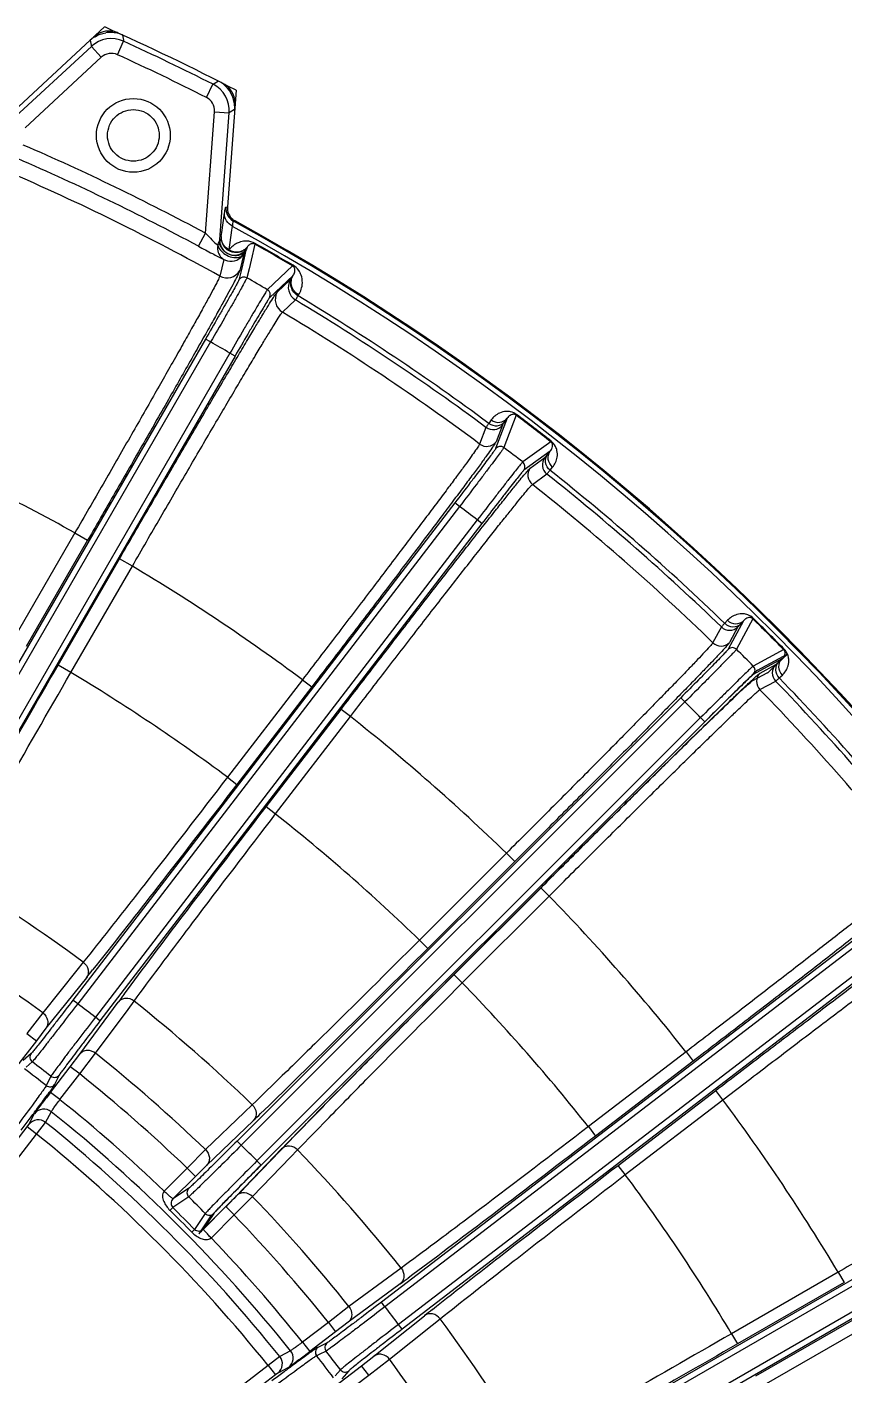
# Model space of a CAD drawing. Header units: millimetres. Extents: x -6 to 705, y -10 to 538.
# Drawn here: x 517.46 to 528.53, y 332.86 to 351.14 of the extents above; entities that cross this region are included whole.
import ezdxf

# ---------------------------------------------------------------- set-up
doc = ezdxf.new("R2010")
doc.units = ezdxf.units.MM
doc.linetypes.add('HIDDEN', pattern=[9.525, 6.35, -3.175])
doc.layers.add('02___PRT_ALL_AXES', color=7, linetype='Continuous')
doc.layers.add('DEFAULT_2', color=8, linetype='HIDDEN')

msp = doc.modelspace()

# ---------------------------------------------------------------- linework, layer by layer
at = {"color": 0, "linetype": 'Continuous', "lineweight": -3}
for p, q in [((517.351, 350.06), (518.515, 351.138)), ((518.321, 350.958), (518.332, 350.889)), ((518.689, 350.762), (518.772, 350.944)), ((518.758, 351.028), (518.77, 350.959)), ((518.77, 350.959), (518.772, 350.944)), ((518.335, 350.874), (517.25, 349.87)), ((518.332, 350.889), (518.335, 350.874)), ((518.47, 350.727), (518.335, 350.874)), ((518.47, 350.727), (517.437, 349.771)), ((520.058, 350.402), (519.997, 350.368)), ((519.893, 350.182), (519.983, 350.361)), ((519.997, 350.368), (519.983, 350.361)), ((520.295, 350.281), (520.178, 348.699)), ((519.881, 348.341), (520.002, 349.989)), ((520.002, 349.989), (520.201, 349.975)), ((520.075, 348.258), (520.201, 349.975)), ((520.215, 349.982), (520.201, 349.975)), ((520.276, 350.017), (520.215, 349.982)), ((520.101, 348.349), (520.14, 348.615)), ((520.157, 348.694), (520.178, 348.699)), ((520.201, 348.116), (520.24, 348.382)), ((520.24, 348.382), (520.248, 348.435)), ((520.26, 348.504), (520.282, 348.509)), ((519.786, 348.165), (519.881, 348.341)), ((520.075, 348.258), (520.065, 348.228)), ((520.093, 348.296), (520.101, 348.349)), ((520.55, 348.193), (520.498, 347.974)), ((520.555, 348.203), (520.55, 348.193)), ((520.043, 348.179), (520.048, 348.174)), ((520.053, 348.19), (520.048, 348.174)), ((520.4, 348.061), (520.373, 347.948)), ((520.429, 348.113), (520.399, 347.984)), ((520.409, 348.076), (520.4, 348.061)), ((520.435, 348.125), (520.429, 348.113)), ((520.13, 347.986), (520.076, 347.76)), ((520.367, 347.85), (520.334, 347.707)), ((520.373, 347.948), (520.347, 347.835)), ((520.399, 347.984), (520.367, 347.85)), ((520.471, 347.859), (520.442, 347.737)), ((520.498, 347.974), (520.471, 347.859)), ((521.062, 347.898), (520.721, 347.576)), ((521.068, 347.907), (521.062, 347.898)), ((521.067, 347.766), (520.75, 347.467)), ((520.853, 347.542), (521.029, 347.708)), ((521.059, 347.754), (521.067, 347.766)), ((521.135, 347.492), (521.143, 347.505)), ((520.924, 347.271), (521.1, 347.437)), ((519.882, 346.907), (515.632, 339.546)), ((519.951, 346.867), (515.702, 339.506)), ((519.951, 346.867), (519.882, 346.907)), ((520.213, 346.716), (515.963, 339.355)), ((520.282, 346.676), (516.032, 339.315)), ((520.282, 346.676), (520.212, 346.716)), ((523.969, 345.833), (523.812, 345.421)), ((524.09, 345.874), (523.924, 345.436)), ((523.969, 345.833), (523.936, 345.787)), ((524.096, 345.881), (524.09, 345.874)), ((523.681, 345.709), (523.595, 345.483)), ((523.752, 345.809), (523.719, 345.763)), ((523.904, 345.74), (523.818, 345.514)), ((524.56, 345.514), (524.179, 345.24)), ((524.565, 345.521), (524.56, 345.514)), ((524.551, 345.386), (524.193, 345.128)), ((524.282, 345.158), (524.478, 345.299)), ((524.516, 345.343), (524.551, 345.386)), ((524.549, 345.127), (524.584, 345.171)), ((524.31, 344.935), (524.506, 345.077)), ((523.26, 344.686), (518.086, 337.943)), ((523.324, 344.637), (518.15, 337.894)), ((523.324, 344.637), (523.26, 344.686)), ((523.563, 344.454), (518.389, 337.71)), ((523.626, 344.405), (518.452, 337.662)), ((523.626, 344.405), (523.563, 344.453)), ((518.112, 344.278), (517.279, 342.836)), ((518.285, 344.178), (517.452, 342.736)), ((518.112, 344.278), (518.285, 344.178)), ((517.885, 342.486), (518.718, 343.928)), ((518.058, 342.386), (518.891, 343.828)), ((518.891, 343.828), (518.718, 343.928)), ((526.954, 343.093), (526.915, 343.052)), ((527.172, 343.088), (526.963, 342.7)), ((527.298, 343.113), (527.076, 342.7)), ((527.172, 343.088), (527.133, 343.047)), ((527.304, 343.119), (527.298, 343.113)), ((526.871, 343.003), (526.756, 342.79)), ((527.095, 343.004), (526.981, 342.791)), ((527.716, 342.695), (527.303, 342.473)), ((527.691, 342.569), (527.303, 342.36)), ((527.359, 342.416), (527.772, 342.639)), ((527.772, 342.639), (527.545, 342.425)), ((527.65, 342.53), (527.691, 342.569)), ((527.722, 342.701), (527.716, 342.695)), ((518.058, 342.386), (517.885, 342.486)), ((527.496, 342.381), (527.282, 342.266)), ((527.394, 342.378), (527.607, 342.492)), ((527.654, 342.312), (527.696, 342.351)), ((521.194, 342.287), (520.18, 340.966)), ((521.32, 342.19), (520.306, 340.868)), ((521.194, 342.287), (521.32, 342.19)), ((527.393, 342.153), (527.606, 342.268)), ((526.319, 342.043), (520.31, 336.033)), ((526.376, 341.986), (520.366, 335.976)), ((526.376, 341.986), (526.319, 342.043)), ((520.704, 340.564), (521.718, 341.885)), ((521.845, 341.788), (521.718, 341.885)), ((526.589, 341.773), (520.579, 335.763)), ((520.635, 335.707), (526.645, 341.717)), ((526.646, 341.716), (520.636, 335.707)), ((520.831, 340.467), (521.844, 341.787)), ((526.646, 341.716), (526.589, 341.773)), ((520.179, 340.966), (520.306, 340.868)), ((520.831, 340.466), (520.704, 340.564)), ((523.957, 339.935), (522.78, 338.757)), ((524.071, 339.822), (522.893, 338.644)), ((523.957, 339.935), (524.071, 339.822)), ((523.247, 338.29), (524.425, 339.468)), ((523.249, 338.29), (524.427, 339.468)), ((524.538, 339.355), (524.425, 339.468)), ((523.36, 338.177), (524.538, 339.355)), ((529.008, 339.023), (522.265, 333.849)), ((529.056, 338.96), (522.313, 333.786)), ((529.24, 338.721), (522.497, 333.547)), ((522.78, 338.757), (522.893, 338.644)), ((529.289, 338.657), (522.546, 333.483)), ((518.139, 338.35), (517.677, 337.772)), ((518.225, 338.458), (518.139, 338.35)), ((518.399, 338.412), (518.352, 338.352)), ((518.268, 338.247), (517.72, 337.561)), ((523.36, 338.177), (523.247, 338.29)), ((518.778, 338.024), (518.823, 338.085)), ((518.15, 337.894), (518.086, 337.943)), ((518.178, 337.209), (518.699, 337.916)), ((518.393, 337.222), (518.832, 337.818)), ((518.832, 337.818), (518.914, 337.929)), ((517.677, 337.772), (517.463, 337.491)), ((518.452, 337.662), (518.389, 337.71)), ((517.463, 337.491), (517.59, 337.393)), ((517.72, 337.561), (517.59, 337.393)), ((517.59, 337.393), (517.322, 337.044)), ((526.391, 337.242), (525.069, 336.228)), ((526.391, 337.242), (526.488, 337.115)), ((517.519, 337.219), (517.412, 337.125)), ((517.535, 337.107), (517.454, 337.036)), ((518.05, 337.04), (518.178, 337.209)), ((518.177, 336.943), (518.393, 337.222)), ((526.488, 337.115), (525.167, 336.101)), ((517.788, 336.913), (517.74, 336.817)), ((517.782, 336.691), (518.05, 337.04)), ((517.9, 336.927), (517.837, 336.799)), ((517.909, 336.594), (518.177, 336.943)), ((518.177, 336.943), (518.05, 337.04)), ((517.74, 336.817), (517.724, 336.785)), ((517.909, 336.594), (517.782, 336.691)), ((525.471, 335.703), (526.793, 336.718)), ((526.89, 336.591), (526.793, 336.718)), ((517.673, 336.568), (517.652, 336.538)), ((520.515, 336.525), (520.409, 336.424)), ((525.569, 335.577), (526.89, 336.591)), ((517.488, 336.257), (517.566, 336.404)), ((517.716, 336.284), (517.793, 336.431)), ((520.409, 336.424), (519.881, 335.917)), ((520.53, 336.311), (519.897, 335.702)), ((520.681, 336.457), (520.626, 336.404)), ((515.535, 333.711), (517.464, 336.226)), ((515.657, 333.607), (517.591, 336.128)), ((517.464, 336.226), (517.488, 336.257)), ((517.591, 336.128), (517.464, 336.226)), ((517.591, 336.128), (517.716, 336.284)), ((525.069, 336.228), (525.167, 336.101)), ((520.366, 335.976), (520.31, 336.033)), ((520.407, 335.395), (521.016, 336.028)), ((521.007, 336.024), (521.059, 336.077)), ((519.881, 335.917), (519.633, 335.666)), ((520.305, 335.294), (520.913, 335.927)), ((520.52, 335.279), (521.033, 335.812)), ((520.636, 335.707), (520.579, 335.763)), ((521.033, 335.812), (521.128, 335.912)), ((519.633, 335.666), (519.321, 335.355)), ((519.633, 335.666), (519.746, 335.553)), ((519.897, 335.702), (519.746, 335.553)), ((531.279, 335.679), (523.918, 331.429)), ((531.319, 335.61), (523.958, 331.36)), ((525.569, 335.577), (525.471, 335.703)), ((519.746, 335.553), (519.441, 335.248)), ((519.654, 335.276), (519.437, 335.132)), ((519.653, 335.39), (519.441, 335.248)), ((520.156, 335.143), (520.305, 335.294)), ((520.269, 335.03), (520.52, 335.279)), ((531.47, 335.348), (524.109, 331.099)), ((531.509, 335.279), (524.149, 331.029)), ((519.4, 335.093), (519.437, 335.132)), ((519.879, 335.051), (519.734, 334.834)), ((520.159, 335.144), (519.848, 334.832)), ((519.851, 334.838), (520.156, 335.143)), ((519.993, 335.05), (519.851, 334.838)), ((520.269, 335.03), (520.156, 335.143)), ((519.936, 334.993), (519.789, 334.773)), ((519.958, 334.718), (520.269, 335.03)), ((519.696, 334.797), (519.734, 334.834)), ((522.532, 334.311), (522.414, 334.224)), ((522.414, 334.224), (521.825, 333.79)), ((522.689, 334.221), (522.627, 334.175)), ((528.451, 334.254), (527.009, 333.421)), ((528.452, 334.254), (528.532, 334.115)), ((522.519, 334.096), (521.812, 333.575)), ((528.532, 334.115), (527.089, 333.283)), ((521.825, 333.79), (521.546, 333.574)), ((522.313, 333.786), (522.265, 333.849)), ((522.955, 333.749), (523.013, 333.796)), ((521.546, 333.574), (521.196, 333.306)), ((521.546, 333.574), (521.643, 333.447)), ((521.812, 333.575), (521.643, 333.447)), ((522.163, 333.117), (522.85, 333.665)), ((522.953, 333.536), (523.061, 333.622)), ((527.339, 332.849), (528.782, 333.682)), ((521.643, 333.447), (521.294, 333.179)), ((522.375, 333.074), (522.953, 333.536)), ((522.546, 333.483), (522.497, 333.547)), ((527.009, 333.421), (527.089, 333.283)), ((527.42, 332.711), (528.862, 333.543)), ((521.196, 333.306), (521.294, 333.179)), ((521.53, 333.297), (521.402, 333.234)), ((520.887, 333.113), (520.731, 332.989)), ((521.034, 333.19), (520.887, 333.113)), ((521.171, 333.07), (521.141, 333.049)), ((521.42, 333.137), (521.388, 333.122)), ((521.516, 333.185), (521.42, 333.137)), ((521.996, 332.987), (522.163, 333.117)), ((522.093, 332.86), (522.375, 333.074)), ((520.731, 332.989), (518.229, 331.069)), ((520.828, 332.862), (518.307, 330.927)), ((520.731, 332.989), (520.828, 332.862)), ((520.86, 332.886), (520.828, 332.862)), ((521.007, 332.963), (520.86, 332.886)), ((521.71, 332.932), (521.639, 332.851)), ((521.647, 332.719), (521.996, 332.987)), ((521.822, 332.917), (521.728, 332.809)), ((521.744, 332.592), (522.093, 332.86)), ((522.093, 332.86), (521.996, 332.987))]:
    msp.add_line(p, q, dxfattribs=at)
for radius in [17.5, 16.986, 13.298]:
    msp.add_circle((504.629, 320.026), radius, dxfattribs=at)
for centre, radius, start, end in [((504.629, 320.026), 34.07, 62.6246, 65.9468), ((518.593, 350.664), 0.401, 121.2743, 132.7311), ((518.606, 350.58), 0.4, 65.4313, 132.7726), ((518.574, 350.782), 0.3, 121.3271, 132.7321), ((518.573, 350.784), 0.299, 76.8922, 121.4217), ((518.592, 350.665), 0.399, 87.8781, 99.089), ((518.592, 350.661), 0.403, 76.9127, 87.8153), ((518.574, 350.782), 0.3, 65.6639, 76.9858), ((518.593, 350.664), 0.401, 65.5523, 76.9508), ((504.629, 320.026), 33.999, 63.1532, 65.4182), ((518.606, 350.58), 0.2, 65.4216, 132.7822), ((504.629, 320.026), 33.799, 63.1532, 65.4182), ((519.877, 350.046), 0.4, 18.0752, 63.0748), ((519.803, 350.004), 0.4, 355.7988, 63.1402), ((519.981, 350.104), 0.3, 51.4634, 62.9059), ((519.982, 350.105), 0.3, 355.7637, 51.5352), ((519.803, 350.004), 0.2, 355.7892, 63.1498), ((519.874, 350.046), 0.403, 7.1202, 17.9848), ((519.876, 350.046), 0.401, 355.8383, 7.1574), ((504.629, 320.026), 32.161, 61.6913, 66.5779), ((504.629, 320.026), 31.961, 61.6913, 66.5775), ((504.629, 320.026), 31.745, 60.8831, 66.6876), ((520.356, 348.68), 0.2, 175.7858, 241.2213), ((520.378, 348.684), 0.2, 175.7688, 230.2125), ((504.629, 320.026), 32.419, 15.9446, 61.1982), ((520.378, 348.684), 0.2, 230.1447, 241.1606), ((504.629, 320.026), 32.486, 15.9044, 61.2384), ((504.629, 320.026), 32.5, 15.9339, 61.209), ((508.772, 351.741), 11.827, 342.5272, 342.7204), ((520.274, 348.244), 0.2, 175.9347, 234.9501), ((520.27, 348.285), 0.177, 176.3852, 186.3092), ((504.629, 320.026), 32.355, 59.4762, 60.5238), ((504.629, 320.026), 32.366, 59.4762, 60.5238), ((520.292, 348.279), 0.239, 227.9111, 234.2688), ((520.293, 348.282), 0.201, 218.8805, 233.1342), ((520.294, 348.282), 0.243, 234.2628, 240.276), ((520.275, 348.245), 0.201, 234.9484, 249.6234), ((520.293, 348.283), 0.201, 233.1978, 275.9775), ((520.295, 348.283), 0.244, 240.2717, 245.131), ((520.294, 348.28), 0.241, 245.1303, 249.7035), ((520.467, 347.908), 0.338, 139.2038, 141.9045), ((520.293, 348.282), 0.2, 276.0141, 290.3593), ((520.292, 348.283), 0.201, 290.505, 304.6466), ((520.306, 348.274), 0.185, 291.484, 307.1877), ((520.274, 348.244), 0.2, 308.6957, 323.4154), ((520.292, 348.284), 0.203, 304.6207, 308.6397), ((513.046, 352.233), 8.455, 330.5512, 330.8394), ((520.295, 348.28), 0.198, 308.6047, 318.9953), ((523.799, 346.994), 3.549, 160.9746, 161.4172), ((520.173, 347.935), 0.2, 240.8743, 329.9867), ((520.67, 349.133), 1.268, 244.2275, 244.7654), ((520.403, 347.667), 0.08, 60.2781, 149.9353), ((504.629, 320.026), 31.905, 59.7117, 60.2883), ((521.203, 347.608), 0.2, 150.0255, 239.0084), ((520.68, 347.507), 0.08, 330.0727, 59.7222), ((521.026, 347.442), 0.2, 150.0232, 239.126), ((504.629, 320.026), 32.044, 53.435, 58.9952), ((504.629, 320.026), 31.978, 53.431, 58.9989), ((504.629, 320.026), 31.745, 53.3124, 59.1169), ((504.629, 320.026), 30.906, 59.7204, 60.2796), ((504.629, 320.026), 32.355, 51.9761, 53.0239), ((504.629, 320.026), 32.364, 51.9761, 53.0239), ((523.777, 345.838), 0.16, 233.4219, 322.4768), ((504.629, 320.026), 27.748, 60.9291, 66.6527), ((523.691, 345.611), 0.16, 233.3037, 322.4889), ((523.876, 345.372), 0.08, 52.7781, 142.4353), ((504.629, 320.026), 31.905, 52.2117, 52.7883), ((524.605, 345.202), 0.16, 142.5261, 231.5784), ((524.13, 345.177), 0.08, 322.5727, 52.2222), ((524.409, 345.061), 0.16, 142.5232, 231.6966), ((504.629, 320.026), 32.044, 45.935, 51.565), ((504.629, 320.026), 31.745, 45.8124, 51.6876), ((504.629, 320.026), 31.978, 45.931, 51.569), ((504.629, 320.026), 30.906, 52.2204, 52.7796), ((504.629, 320.026), 27.748, 53.3473, 59.0709), ((504.629, 320.026), 32.355, 44.4761, 45.5239), ((504.629, 320.026), 32.364, 44.4761, 45.5239), ((526.982, 343.118), 0.16, 225.9219, 314.9768), ((526.867, 342.904), 0.16, 225.8037, 314.9889), ((527.019, 342.643), 0.08, 45.2781, 134.9353), ((504.629, 320.026), 31.905, 44.7117, 45.2883), ((504.629, 320.026), 26.082, 53.4014, 59.0116), ((527.246, 342.417), 0.08, 315.0727, 44.7222), ((527.507, 342.265), 0.16, 135.0232, 224.1966), ((527.72, 342.379), 0.16, 135.0261, 224.0784), ((504.629, 320.026), 31.978, 38.431, 44.069), ((504.629, 320.026), 32.044, 38.435, 44.065), ((504.629, 320.026), 30.906, 44.7204, 45.2796), ((504.629, 320.026), 31.745, 38.3124, 44.1876), ((504.629, 320.026), 27.748, 45.8473, 51.6527), ((504.629, 320.026), 26.082, 45.9014, 51.5986), ((504.629, 320.026), 22.904, 53.5856, 58.8124), ((504.629, 320.026), 27.748, 38.3473, 44.1527), ((504.629, 320.026), 22.026, 53.6743, 58.7194), ((481.661, 367.489), 46.853, 321.3821, 321.5461), ((504.629, 320.026), 26.082, 38.4014, 44.0986), ((554.141, 311.808), 44.02, 143.4485, 143.6232), ((504.629, 320.026), 22.407, 52.1143, 52.8857), ((504.629, 320.026), 22.904, 46.0856, 51.4144), ((517.583, 337.171), 0.08, 142.5583, 232.9431), ((504.629, 320.026), 21.408, 52.0735, 52.9265), ((504.629, 320.026), 22.026, 46.1743, 51.3257), ((504.629, 320.026), 21.268, 51.9956, 53.0044), ((517.837, 336.976), 0.08, 232.0569, 322.4417), ((504.629, 320.026), 21.673, 46.1893, 51.3107), ((540.751, 319.055), 28.959, 142.4828, 142.8481), ((517.774, 336.848), 0.08, 231.9793, 322.4791), ((510.47, 341.941), 8.986, 323.9988, 324.312), ((513.329, 339.89), 5.468, 324.2964, 324.6752), ((490.608, 356.51), 33.618, 323.3808, 323.5541), ((504.626, 346.185), 16.209, 323.6056, 324.0036), ((504.629, 320.026), 21.233, 46.214, 51.286), ((504.629, 320.026), 27.748, 30.8473, 36.6527), ((457.971, 380.845), 74.329, 323.06379, 323.20643), ((517.615, 336.16), 0.16, 51.1475, 142.4192), ((477.287, 366.405), 50.212, 323.1995, 323.385), ((517.692, 336.306), 0.16, 51.2338, 142.4208), ((504.629, 320.026), 21.033, 38.7446, 51.2554), ((488.052, 370.081), 46.853, 313.8821, 314.0461), ((504.629, 320.026), 20.671, 38.8346, 51.1654), ((504.629, 320.026), 20.871, 38.8309, 51.1691), ((504.629, 320.026), 22.407, 44.6143, 45.3857), ((552.645, 305.416), 44.02, 135.9485, 136.1232), ((504.629, 320.026), 22.904, 38.5856, 43.9144), ((504.629, 320.026), 26.082, 30.9014, 36.5986), ((519.71, 335.333), 0.08, 135.0583, 225.4431), ((504.629, 320.026), 21.408, 44.5735, 45.4265), ((504.629, 320.026), 22.026, 38.6743, 43.8257), ((504.629, 320.026), 21.1, 44.4308, 45.5692), ((504.629, 320.026), 21.153, 44.4308, 45.5692), ((519.936, 335.107), 0.08, 224.5569, 314.9417), ((504.629, 320.026), 21.673, 38.6893, 43.8107), ((532.467, 322.212), 17.847, 134.9969, 135.2655), ((504.629, 320.026), 21.233, 38.714, 43.786), ((494.727, 371.816), 46.853, 306.3821, 306.5461), ((504.629, 320.026), 22.407, 37.1143, 37.8857), ((550.327, 299.274), 44.02, 128.4485, 128.6232), ((504.629, 320.026), 22.904, 31.0856, 36.4144), ((521.451, 333.171), 0.08, 127.5301, 218.0208), ((521.579, 333.234), 0.08, 127.5583, 217.9431), ((520.763, 333.012), 0.16, 307.581, 38.8526), ((520.909, 333.09), 0.16, 307.5807, 38.7664), ((541.119, 305.997), 33.629, 126.4459, 126.6193), ((502.304, 357.923), 31.191, 307.1643, 307.504), ((530.784, 320.029), 16.202, 125.9962, 126.3945), ((526.538, 325.875), 8.977, 125.6878, 126.001), ((524.486, 328.734), 5.457, 125.3235, 125.7035), ((504.629, 320.026), 21.268, 36.9956, 38.0044), ((504.629, 320.026), 21.408, 37.0735, 37.9265), ((504.629, 320.026), 22.026, 31.1743, 36.3257), ((565.465, 273.345), 74.358, 126.79371, 126.93637), ((551.02, 292.668), 50.233, 126.6151, 126.8007), ((521.774, 332.98), 0.08, 217.0569, 307.4417)]:
    msp.add_arc(centre, radius, start, end, dxfattribs=at)
for points in [[(518.385, 351.006), (518.429, 351.033), (518.479, 351.051), (518.529, 351.059)], [(520.205, 348.056), (520.237, 348.045), (520.273, 348.041), (520.307, 348.047)], [(520.307, 348.047), (520.34, 348.052), (520.373, 348.067), (520.4, 348.088)], [(520.402, 348.08), (520.413, 348.09), (520.422, 348.101), (520.429, 348.113)], [(520.418, 348.126), (520.427, 348.133), (520.436, 348.142), (520.444, 348.151)], [(520.102, 348.007), (520.11, 347.999), (520.12, 347.992), (520.13, 347.986)], [(520.13, 347.986), (520.145, 347.977), (520.162, 347.971), (520.179, 347.967)]]:
    msp.add_open_spline(points, degree=3, dxfattribs=at)
for points, knots in [([(520.248, 348.435), (520.215, 348.452), (520.157, 348.503), (520.137, 348.579), (520.14, 348.615)], [0, 0, 0, 0, 0.50866, 1, 1, 1, 1]), ([(520.14, 348.615), (520.141, 348.627), (520.144, 348.646), (520.149, 348.671), (520.153, 348.685), (520.155, 348.694), (520.157, 348.694)], [0, 0, 0, 0, 0.421318, 0.729475, 0.921669, 1, 1, 1, 1]), ([(520.248, 348.435), (520.249, 348.445), (520.251, 348.462), (520.254, 348.484), (520.256, 348.496), (520.258, 348.504), (520.26, 348.504)], [0, 0, 0, 0, 0.422672, 0.731287, 0.92264, 1, 1, 1, 1]), ([(519.881, 348.341), (519.91, 348.311), (519.964, 348.256), (520.017, 348.202), (520.043, 348.179)], [0, 0, 0, 0, 0.552532, 1, 1, 1, 1]), ([(520.065, 348.228), (520.066, 348.216), (520.076, 348.169), (520.105, 348.126), (520.132, 348.102)], [0, 0, 0, 0, 0.238797, 1, 1, 1, 1]), ([(520.093, 348.296), (520.092, 348.271), (520.098, 348.221), (520.122, 348.176), (520.137, 348.156)], [0, 0, 0, 0, 0.499256, 1, 1, 1, 1]), ([(520.201, 348.116), (520.173, 348.131), (520.122, 348.173), (520.098, 348.235), (520.094, 348.266)], [0, 0, 0, 0, 0.508195, 1, 1, 1, 1]), ([(520.287, 348.193), (520.28, 348.189), (520.252, 348.17), (520.227, 348.147), (520.211, 348.129)], [0, 0, 0, 0, 0.260978, 1, 1, 1, 1]), ([(520.357, 348.224), (520.351, 348.222), (520.326, 348.214), (520.303, 348.203), (520.287, 348.193)], [0, 0, 0, 0, 0.266897, 1, 1, 1, 1]), ([(520.555, 348.203), (520.519, 348.223), (520.45, 348.242), (520.382, 348.232), (520.357, 348.224)], [0, 0, 0, 0, 0.610858, 1, 1, 1, 1]), ([(520.55, 348.193), (520.535, 348.202), (520.506, 348.202), (520.469, 348.182), (520.452, 348.164), (520.444, 348.151)], [0, 0, 0, 0, 0.407525, 0.624776, 1, 1, 1, 1]), ([(519.786, 348.165), (519.849, 348.131), (519.959, 348.072), (520.07, 348.015), (520.119, 347.991)], [0, 0, 0, 0, 0.569979, 1, 1, 1, 1]), ([(520.048, 348.174), (520.043, 348.143), (520.047, 348.081), (520.08, 348.026), (520.102, 348.007)], [0, 0, 0, 0, 0.514447, 1, 1, 1, 1]), ([(520.048, 348.174), (520.056, 348.146), (520.094, 348.094), (520.143, 348.057), (520.172, 348.042)], [0, 0, 0, 0, 0.469219, 1, 1, 1, 1]), ([(520.172, 348.042), (520.201, 348.027), (520.258, 348.008), (520.321, 348.01), (520.347, 348.019)], [0, 0, 0, 0, 0.537716, 1, 1, 1, 1]), ([(520.179, 347.967), (520.22, 347.957), (520.311, 347.963), (520.379, 348.025), (520.4, 348.061)], [0, 0, 0, 0, 0.501809, 1, 1, 1, 1]), ([(520.201, 348.116), (520.227, 348.101), (520.286, 348.083), (520.347, 348.091), (520.374, 348.101)], [0, 0, 0, 0, 0.505933, 1, 1, 1, 1]), ([(520.21, 348.054), (520.219, 348.051), (520.255, 348.04), (520.293, 348.038), (520.32, 348.043)], [0, 0, 0, 0, 0.258144, 1, 1, 1, 1]), ([(520.32, 348.043), (520.328, 348.044), (520.358, 348.051), (520.385, 348.065), (520.402, 348.08)], [0, 0, 0, 0, 0.260644, 1, 1, 1, 1]), ([(520.347, 348.019), (520.353, 348.022), (520.373, 348.031), (520.391, 348.047), (520.4, 348.061)], [0, 0, 0, 0, 0.274648, 1, 1, 1, 1]), ([(520.347, 347.835), (520.346, 347.831), (520.341, 347.82), (520.327, 347.788), (520.296, 347.728), (520.245, 347.632), (520.175, 347.504), (520.088, 347.345), (519.984, 347.158), (519.864, 346.943), (519.675, 346.608), (519.409, 346.138), (519.059, 345.526), (518.68, 344.864), (518.418, 344.41), (518.285, 344.178)], [0, 0, 0, 0, 0.00287, 0.008014, 0.025102, 0.051169, 0.085969, 0.129183, 0.180416, 0.239188, 0.304974, 0.45508, 0.62519, 0.80911, 1, 1, 1, 1]), ([(521.067, 347.766), (521.073, 347.774), (521.082, 347.79), (521.091, 347.818), (521.093, 347.845), (521.086, 347.874), (521.073, 347.891), (521.062, 347.898)], [0, 0, 0, 0, 0.190852, 0.386536, 0.602124, 0.73523, 1, 1, 1, 1]), ([(521.143, 347.505), (521.158, 347.528), (521.182, 347.582), (521.199, 347.674), (521.185, 347.764), (521.142, 347.848), (521.098, 347.889), (521.068, 347.907)], [0, 0, 0, 0, 0.185745, 0.382424, 0.613866, 0.767833, 1, 1, 1, 1]), ([(520.076, 347.76), (520.075, 347.756), (520.071, 347.746), (520.057, 347.716), (520.028, 347.659), (519.979, 347.567), (519.913, 347.445), (519.83, 347.294), (519.731, 347.116), (519.617, 346.911), (519.437, 346.592), (519.183, 346.145), (518.85, 345.561), (518.489, 344.931), (518.239, 344.499), (518.112, 344.278)], [0, 0, 0, 0, 0.002867, 0.008008, 0.025093, 0.051153, 0.085946, 0.129155, 0.180386, 0.239157, 0.304943, 0.455051, 0.625167, 0.809098, 1, 1, 1, 1]), ([(520.334, 347.707), (520.333, 347.705), (520.329, 347.698), (520.323, 347.684), (520.311, 347.663), (520.289, 347.621), (520.251, 347.553), (520.195, 347.455), (520.128, 347.336), (520.023, 347.151), (519.939, 347.006), (519.882, 346.907)], [0, 0, 0, 0, 0.008008, 0.025122, 0.051187, 0.086009, 0.180459, 0.305046, 0.455097, 0.625179, 1, 1, 1, 1]), ([(520.442, 347.737), (520.442, 347.734), (520.438, 347.727), (520.43, 347.712), (520.418, 347.689), (520.393, 347.643), (520.352, 347.569), (520.292, 347.462), (520.219, 347.333), (520.104, 347.132), (520.014, 346.975), (519.951, 346.867)], [0, 0, 0, 0, 0.008005, 0.025115, 0.051173, 0.085986, 0.180424, 0.30501, 0.455067, 0.625158, 1, 1, 1, 1]), ([(521.029, 347.708), (521.033, 347.712), (521.042, 347.728), (521.053, 347.743), (521.059, 347.754)], [0, 0, 0, 0, 0.299659, 1, 1, 1, 1]), ([(521.135, 347.492), (521.113, 347.505), (521.074, 347.54), (521.039, 347.609), (521.032, 347.685), (521.047, 347.733), (521.059, 347.754)], [0, 0, 0, 0, 0.256165, 0.509245, 0.7569, 1, 1, 1, 1]), ([(521.143, 347.505), (521.121, 347.518), (521.082, 347.552), (521.046, 347.621), (521.04, 347.697), (521.055, 347.745), (521.067, 347.766)], [0, 0, 0, 0, 0.256165, 0.509245, 0.7569, 1, 1, 1, 1]), ([(518.718, 343.928), (518.851, 344.16), (519.114, 344.614), (519.497, 345.273), (519.853, 345.882), (520.127, 346.348), (520.323, 346.678), (520.449, 346.89), (520.559, 347.074), (520.652, 347.228), (520.728, 347.353), (520.786, 347.445), (520.823, 347.502), (520.843, 347.53), (520.85, 347.539), (520.853, 347.542)], [0, 0, 0, 0, 0.190889, 0.374809, 0.544919, 0.695025, 0.760811, 0.819583, 0.870816, 0.91403, 0.94883, 0.974897, 0.991986, 0.99713, 1, 1, 1, 1]), ([(520.721, 347.576), (520.719, 347.574), (520.714, 347.567), (520.705, 347.553), (520.691, 347.531), (520.664, 347.487), (520.621, 347.414), (520.558, 347.309), (520.483, 347.181), (520.366, 346.981), (520.275, 346.824), (520.213, 346.716)], [0, 0, 0, 0, 0.00801, 0.025118, 0.051171, 0.08598, 0.180414, 0.304994, 0.455046, 0.625137, 1, 1, 1, 1]), ([(520.75, 347.467), (520.748, 347.466), (520.744, 347.459), (520.735, 347.446), (520.722, 347.426), (520.697, 347.385), (520.657, 347.318), (520.6, 347.221), (520.53, 347.104), (520.423, 346.92), (520.339, 346.775), (520.282, 346.676)], [0, 0, 0, 0, 0.008018, 0.025128, 0.051185, 0.086003, 0.180454, 0.305039, 0.455083, 0.625165, 1, 1, 1, 1]), ([(521.1, 347.437), (521.104, 347.441), (521.115, 347.461), (521.127, 347.479), (521.135, 347.492)], [0, 0, 0, 0, 0.299525, 1, 1, 1, 1]), ([(518.891, 343.828), (519.018, 344.049), (519.268, 344.481), (519.632, 345.109), (519.971, 345.69), (520.232, 346.133), (520.418, 346.448), (520.538, 346.65), (520.643, 346.825), (520.732, 346.972), (520.805, 347.09), (520.86, 347.178), (520.895, 347.232), (520.914, 347.259), (520.921, 347.268), (520.924, 347.271)], [0, 0, 0, 0, 0.190901, 0.374832, 0.544948, 0.695056, 0.760842, 0.819613, 0.870845, 0.914053, 0.948846, 0.974907, 0.991992, 0.997133, 1, 1, 1, 1]), ([(524.096, 345.881), (524.071, 345.9), (524.024, 345.921), (523.943, 345.928), (523.868, 345.909), (523.8, 345.866), (523.766, 345.829), (523.752, 345.809)], [0, 0, 0, 0, 0.232224, 0.386202, 0.617624, 0.814269, 1, 1, 1, 1]), ([(523.752, 345.809), (523.784, 345.786), (523.868, 345.76), (523.945, 345.803), (523.969, 345.833)], [0, 0, 0, 0, 0.50998, 1, 1, 1, 1]), ([(524.09, 345.874), (524.08, 345.882), (524.06, 345.888), (524.031, 345.884), (523.999, 345.87), (523.979, 345.848), (523.969, 345.833)], [0, 0, 0, 0, 0.267971, 0.403262, 0.619333, 1, 1, 1, 1]), ([(523.719, 345.763), (523.71, 345.751), (523.698, 345.733), (523.684, 345.715), (523.681, 345.709)], [0, 0, 0, 0, 0.700432, 1, 1, 1, 1]), ([(523.719, 345.763), (523.751, 345.74), (523.835, 345.714), (523.912, 345.757), (523.936, 345.787)], [0, 0, 0, 0, 0.50998, 1, 1, 1, 1]), ([(523.936, 345.787), (523.928, 345.777), (523.918, 345.761), (523.906, 345.746), (523.904, 345.74)], [0, 0, 0, 0, 0.700327, 1, 1, 1, 1]), ([(523.595, 345.483), (523.594, 345.479), (523.589, 345.47), (523.571, 345.442), (523.534, 345.389), (523.474, 345.304), (523.393, 345.192), (523.291, 345.053), (523.169, 344.889), (523.029, 344.701), (522.809, 344.409), (522.499, 343.998), (522.093, 343.463), (521.652, 342.886), (521.349, 342.489), (521.194, 342.287)], [0, 0, 0, 0, 0.002867, 0.008008, 0.025093, 0.051154, 0.085947, 0.129156, 0.180387, 0.239158, 0.304944, 0.455051, 0.625167, 0.809098, 1, 1, 1, 1]), ([(523.818, 345.514), (523.816, 345.51), (523.811, 345.5), (523.792, 345.471), (523.754, 345.416), (523.692, 345.328), (523.607, 345.211), (523.501, 345.067), (523.374, 344.896), (523.228, 344.701), (523, 344.397), (522.678, 343.97), (522.255, 343.413), (521.797, 342.812), (521.482, 342.4), (521.32, 342.19)], [0, 0, 0, 0, 0.002871, 0.008015, 0.025104, 0.051171, 0.085971, 0.129185, 0.180418, 0.239189, 0.304975, 0.455081, 0.625191, 0.809111, 1, 1, 1, 1]), ([(524.551, 345.386), (524.563, 345.4), (524.579, 345.425), (524.585, 345.46), (524.581, 345.489), (524.57, 345.506), (524.56, 345.514)], [0, 0, 0, 0, 0.380533, 0.596495, 0.731658, 1, 1, 1, 1]), ([(524.584, 345.171), (524.6, 345.189), (524.626, 345.232), (524.651, 345.309), (524.649, 345.386), (524.622, 345.463), (524.589, 345.502), (524.565, 345.521)], [0, 0, 0, 0, 0.185711, 0.382333, 0.61371, 0.767634, 1, 1, 1, 1]), ([(523.812, 345.421), (523.812, 345.418), (523.807, 345.412), (523.798, 345.399), (523.784, 345.38), (523.756, 345.341), (523.71, 345.279), (523.642, 345.188), (523.56, 345.079), (523.431, 344.91), (523.33, 344.777), (523.26, 344.686)], [0, 0, 0, 0, 0.008008, 0.025122, 0.051187, 0.086009, 0.180459, 0.305046, 0.455097, 0.625179, 1, 1, 1, 1]), ([(523.924, 345.436), (523.923, 345.433), (523.918, 345.426), (523.909, 345.412), (523.894, 345.391), (523.863, 345.349), (523.813, 345.281), (523.739, 345.183), (523.65, 345.065), (523.51, 344.88), (523.4, 344.736), (523.324, 344.637)], [0, 0, 0, 0, 0.008005, 0.025115, 0.051173, 0.085986, 0.180424, 0.30501, 0.455067, 0.625158, 1, 1, 1, 1]), ([(524.478, 345.299), (524.483, 345.303), (524.495, 345.318), (524.507, 345.332), (524.516, 345.343)], [0, 0, 0, 0, 0.299673, 1, 1, 1, 1]), ([(524.549, 345.127), (524.517, 345.152), (524.471, 345.226), (524.492, 345.312), (524.516, 345.343)], [0, 0, 0, 0, 0.50998, 1, 1, 1, 1]), ([(524.584, 345.171), (524.553, 345.196), (524.507, 345.27), (524.528, 345.356), (524.551, 345.386)], [0, 0, 0, 0, 0.50998, 1, 1, 1, 1]), ([(521.718, 341.885), (521.879, 342.095), (522.195, 342.507), (522.657, 343.105), (523.085, 343.657), (523.414, 344.079), (523.649, 344.378), (523.8, 344.569), (523.932, 344.736), (524.044, 344.876), (524.135, 344.988), (524.204, 345.071), (524.247, 345.122), (524.271, 345.148), (524.279, 345.156), (524.282, 345.158)], [0, 0, 0, 0, 0.190888, 0.374807, 0.544917, 0.695023, 0.760809, 0.81958, 0.870814, 0.914028, 0.948828, 0.974896, 0.991985, 0.997129, 1, 1, 1, 1]), ([(524.179, 345.24), (524.177, 345.239), (524.171, 345.232), (524.16, 345.219), (524.144, 345.199), (524.111, 345.159), (524.059, 345.093), (523.983, 344.996), (523.892, 344.879), (523.75, 344.696), (523.639, 344.553), (523.563, 344.454)], [0, 0, 0, 0, 0.00801, 0.025118, 0.051171, 0.08598, 0.180414, 0.304994, 0.455046, 0.625137, 1, 1, 1, 1]), ([(524.193, 345.128), (524.191, 345.127), (524.186, 345.121), (524.176, 345.109), (524.161, 345.091), (524.131, 345.054), (524.083, 344.993), (524.013, 344.904), (523.929, 344.796), (523.798, 344.628), (523.696, 344.496), (523.626, 344.405)], [0, 0, 0, 0, 0.008018, 0.025128, 0.051185, 0.086003, 0.180454, 0.305039, 0.455083, 0.625165, 1, 1, 1, 1]), ([(524.506, 345.077), (524.511, 345.081), (524.524, 345.098), (524.539, 345.115), (524.549, 345.127)], [0, 0, 0, 0, 0.299568, 1, 1, 1, 1]), ([(521.844, 341.787), (521.999, 341.989), (522.303, 342.386), (522.747, 342.961), (523.159, 343.492), (523.475, 343.897), (523.701, 344.185), (523.846, 344.369), (523.973, 344.529), (524.081, 344.664), (524.168, 344.772), (524.234, 344.852), (524.276, 344.901), (524.299, 344.925), (524.307, 344.933), (524.31, 344.935)], [0, 0, 0, 0, 0.190896, 0.374824, 0.54494, 0.695049, 0.760836, 0.819608, 0.870841, 0.91405, 0.948844, 0.974906, 0.991992, 0.997133, 1, 1, 1, 1]), ([(527.304, 343.119), (527.282, 343.141), (527.238, 343.168), (527.159, 343.185), (527.082, 343.176), (527.009, 343.142), (526.97, 343.11), (526.954, 343.093)], [0, 0, 0, 0, 0.232224, 0.386202, 0.617624, 0.814269, 1, 1, 1, 1]), ([(526.954, 343.093), (526.983, 343.065), (527.062, 343.029), (527.145, 343.061), (527.172, 343.088)], [0, 0, 0, 0, 0.50998, 1, 1, 1, 1]), ([(527.298, 343.113), (527.289, 343.122), (527.27, 343.131), (527.24, 343.131), (527.206, 343.12), (527.184, 343.102), (527.172, 343.088)], [0, 0, 0, 0, 0.267971, 0.403262, 0.619333, 1, 1, 1, 1]), ([(526.915, 343.052), (526.904, 343.04), (526.89, 343.024), (526.874, 343.008), (526.871, 343.003)], [0, 0, 0, 0, 0.700432, 1, 1, 1, 1]), ([(526.915, 343.052), (526.944, 343.024), (527.023, 342.988), (527.106, 343.02), (527.133, 343.047)], [0, 0, 0, 0, 0.50998, 1, 1, 1, 1]), ([(527.133, 343.047), (527.124, 343.037), (527.112, 343.023), (527.098, 343.009), (527.095, 343.004)], [0, 0, 0, 0, 0.700327, 1, 1, 1, 1]), ([(526.756, 342.79), (526.754, 342.786), (526.748, 342.778), (526.726, 342.752), (526.683, 342.704), (526.612, 342.628), (526.517, 342.528), (526.398, 342.403), (526.256, 342.256), (526.092, 342.089), (525.836, 341.827), (525.475, 341.46), (525.003, 340.983), (524.49, 340.468), (524.137, 340.114), (523.957, 339.935)], [0, 0, 0, 0, 0.002867, 0.008008, 0.025094, 0.051155, 0.085949, 0.129159, 0.180391, 0.239163, 0.30495, 0.455059, 0.625174, 0.809103, 1, 1, 1, 1]), ([(526.981, 342.791), (526.979, 342.788), (526.972, 342.779), (526.95, 342.752), (526.905, 342.702), (526.831, 342.623), (526.732, 342.519), (526.608, 342.39), (526.46, 342.237), (526.29, 342.062), (526.024, 341.79), (525.649, 341.409), (525.157, 340.912), (524.625, 340.377), (524.258, 340.009), (524.071, 339.822)], [0, 0, 0, 0, 0.002871, 0.008015, 0.025104, 0.051171, 0.085971, 0.129185, 0.180418, 0.239189, 0.304975, 0.455081, 0.625191, 0.809111, 1, 1, 1, 1]), ([(526.963, 342.7), (526.962, 342.697), (526.956, 342.692), (526.946, 342.68), (526.93, 342.663), (526.897, 342.628), (526.843, 342.572), (526.764, 342.491), (526.668, 342.394), (526.518, 342.242), (526.401, 342.124), (526.319, 342.043)], [0, 0, 0, 0, 0.008008, 0.025122, 0.051187, 0.086009, 0.180459, 0.305046, 0.455097, 0.625179, 1, 1, 1, 1]), ([(527.076, 342.7), (527.074, 342.698), (527.069, 342.691), (527.057, 342.679), (527.04, 342.66), (527.004, 342.622), (526.945, 342.561), (526.859, 342.474), (526.755, 342.368), (526.592, 342.203), (526.464, 342.075), (526.376, 341.986)], [0, 0, 0, 0, 0.008005, 0.025115, 0.051173, 0.085986, 0.180424, 0.30501, 0.455067, 0.625158, 1, 1, 1, 1]), ([(527.607, 342.492), (527.612, 342.495), (527.626, 342.509), (527.64, 342.521), (527.65, 342.53)], [0, 0, 0, 0, 0.299673, 1, 1, 1, 1]), ([(527.654, 342.312), (527.627, 342.341), (527.591, 342.42), (527.623, 342.503), (527.65, 342.53)], [0, 0, 0, 0, 0.50998, 1, 1, 1, 1]), ([(527.696, 342.351), (527.668, 342.38), (527.632, 342.459), (527.664, 342.542), (527.691, 342.569)], [0, 0, 0, 0, 0.50998, 1, 1, 1, 1]), ([(527.691, 342.569), (527.705, 342.581), (527.723, 342.604), (527.734, 342.637), (527.734, 342.667), (527.725, 342.686), (527.716, 342.695)], [0, 0, 0, 0, 0.380533, 0.596495, 0.731658, 1, 1, 1, 1]), ([(527.696, 342.351), (527.713, 342.367), (527.745, 342.406), (527.779, 342.479), (527.788, 342.556), (527.771, 342.635), (527.743, 342.679), (527.722, 342.701)], [0, 0, 0, 0, 0.185711, 0.382333, 0.61371, 0.767634, 1, 1, 1, 1]), ([(516.328, 339.754), (516.549, 340.152), (517.066, 341.063), (517.588, 341.972), (517.885, 342.486)], [0, 0, 0, 0, 0.434276, 1, 1, 1, 1]), ([(516.489, 339.62), (516.58, 339.786), (516.795, 340.171), (517.317, 341.095), (517.749, 341.85), (518.058, 342.386)], [0, 0, 0, 0, 0.178509, 0.416735, 1, 1, 1, 1]), ([(524.425, 339.468), (524.612, 339.655), (524.979, 340.022), (525.515, 340.554), (526.012, 341.046), (526.393, 341.421), (526.665, 341.687), (526.84, 341.857), (526.992, 342.005), (527.122, 342.129), (527.226, 342.228), (527.305, 342.302), (527.355, 342.347), (527.382, 342.369), (527.391, 342.376), (527.394, 342.378)], [0, 0, 0, 0, 0.190888, 0.374807, 0.544917, 0.695023, 0.760809, 0.81958, 0.870814, 0.914028, 0.948828, 0.974896, 0.991985, 0.997129, 1, 1, 1, 1]), ([(527.303, 342.473), (527.3, 342.472), (527.294, 342.466), (527.281, 342.455), (527.263, 342.437), (527.225, 342.401), (527.164, 342.342), (527.076, 342.256), (526.971, 342.152), (526.806, 341.99), (526.678, 341.862), (526.589, 341.773)], [0, 0, 0, 0, 0.00801, 0.025118, 0.051171, 0.08598, 0.180414, 0.304994, 0.455046, 0.625137, 1, 1, 1, 1]), ([(527.359, 342.416), (527.344, 342.404), (527.294, 342.359), (527.193, 342.26), (527.04, 342.11), (526.852, 341.923), (526.716, 341.788), (526.645, 341.717)], [0, 0, 0, 0, 0.056982, 0.203297, 0.423071, 0.698635, 1, 1, 1, 1]), ([(527.303, 342.36), (527.3, 342.359), (527.295, 342.354), (527.283, 342.343), (527.265, 342.327), (527.231, 342.294), (527.175, 342.24), (527.094, 342.161), (526.997, 342.065), (526.845, 341.916), (526.727, 341.798), (526.646, 341.716)], [0, 0, 0, 0, 0.008018, 0.025128, 0.051185, 0.086003, 0.180454, 0.305039, 0.455083, 0.625165, 1, 1, 1, 1]), ([(527.496, 342.381), (527.501, 342.385), (527.518, 342.399), (527.534, 342.414), (527.545, 342.425)], [0, 0, 0, 0, 0.299862, 1, 1, 1, 1]), ([(524.427, 339.468), (524.607, 339.647), (524.96, 340), (525.475, 340.512), (525.953, 340.985), (526.376, 341.401), (526.728, 341.745), (526.997, 342.003), (527.17, 342.17), (527.256, 342.245), (527.282, 342.266)], [0, 0, 0, 0, 0.190453, 0.374494, 0.544772, 0.695019, 0.819684, 0.914165, 0.975007, 1, 1, 1, 1]), ([(527.606, 342.268), (527.611, 342.271), (527.627, 342.287), (527.643, 342.301), (527.654, 342.312)], [0, 0, 0, 0, 0.299568, 1, 1, 1, 1]), ([(524.538, 339.355), (524.718, 339.535), (525.071, 339.888), (525.586, 340.4), (526.063, 340.873), (526.43, 341.233), (526.692, 341.489), (526.859, 341.653), (527.006, 341.795), (527.13, 341.914), (527.231, 342.01), (527.307, 342.08), (527.355, 342.124), (527.381, 342.145), (527.389, 342.151), (527.393, 342.153)], [0, 0, 0, 0, 0.190901, 0.374831, 0.544947, 0.695055, 0.760841, 0.819612, 0.870843, 0.914052, 0.948845, 0.974906, 0.991992, 0.997133, 1, 1, 1, 1]), ([(520.18, 340.966), (519.803, 340.476), (519.271, 339.787), (518.618, 338.952), (518.343, 338.605), (518.225, 338.458)], [0, 0, 0, 0, 0.583269, 0.821495, 1, 1, 1, 1]), ([(520.306, 340.868), (519.949, 340.403), (519.316, 339.582), (518.679, 338.765), (518.399, 338.412)], [0, 0, 0, 0, 0.56566, 1, 1, 1, 1]), ([(518.823, 338.085), (519.092, 338.446), (519.717, 339.274), (520.346, 340.098), (520.704, 340.564)], [0, 0, 0, 0, 0.434242, 1, 1, 1, 1]), ([(518.914, 337.929), (519.025, 338.082), (519.289, 338.436), (519.927, 339.283), (520.455, 339.976), (520.831, 340.467)], [0, 0, 0, 0, 0.178502, 0.416726, 1, 1, 1, 1]), ([(529.538, 339.707), (529.536, 339.704), (529.528, 339.696), (529.504, 339.673), (529.455, 339.632), (529.375, 339.565), (529.267, 339.478), (529.132, 339.37), (528.972, 339.243), (528.788, 339.098), (528.5, 338.872), (528.095, 338.556), (527.564, 338.144), (526.989, 337.701), (526.593, 337.396), (526.391, 337.242)], [0, 0, 0, 0, 0.002867, 0.008008, 0.025093, 0.051154, 0.085947, 0.129156, 0.180387, 0.239158, 0.304944, 0.455051, 0.625167, 0.809098, 1, 1, 1, 1]), ([(529.761, 339.679), (529.758, 339.676), (529.75, 339.668), (529.725, 339.644), (529.674, 339.601), (529.591, 339.532), (529.478, 339.441), (529.339, 339.329), (529.172, 339.197), (528.981, 339.047), (528.681, 338.811), (528.26, 338.482), (527.708, 338.054), (527.11, 337.592), (526.698, 337.276), (526.488, 337.115)], [0, 0, 0, 0, 0.002871, 0.008015, 0.025104, 0.051171, 0.085971, 0.129185, 0.180418, 0.239189, 0.304975, 0.455081, 0.625191, 0.809111, 1, 1, 1, 1]), ([(526.793, 336.718), (527.003, 336.879), (527.415, 337.194), (528.016, 337.652), (528.572, 338.075), (529, 338.397), (529.304, 338.625), (529.499, 338.771), (529.67, 338.898), (529.814, 339.004), (529.931, 339.089), (530.019, 339.151), (530.074, 339.189), (530.103, 339.208), (530.113, 339.214), (530.117, 339.215)], [0, 0, 0, 0, 0.190888, 0.374807, 0.544917, 0.695023, 0.760809, 0.81958, 0.870814, 0.914028, 0.948828, 0.974896, 0.991985, 0.997129, 1, 1, 1, 1]), ([(526.89, 336.591), (527.092, 336.746), (527.489, 337.05), (528.066, 337.49), (528.601, 337.896), (529.012, 338.206), (529.304, 338.426), (529.492, 338.566), (529.656, 338.688), (529.795, 338.79), (529.907, 338.871), (529.992, 338.931), (530.045, 338.968), (530.073, 338.986), (530.082, 338.991), (530.086, 338.993)], [0, 0, 0, 0, 0.190901, 0.374831, 0.544947, 0.695055, 0.760841, 0.819612, 0.870843, 0.914052, 0.948845, 0.974906, 0.991992, 0.997133, 1, 1, 1, 1]), ([(522.78, 338.757), (522.342, 338.32), (521.725, 337.707), (520.968, 336.964), (520.651, 336.656), (520.515, 336.525)], [0, 0, 0, 0, 0.583269, 0.821495, 1, 1, 1, 1]), ([(522.893, 338.644), (522.478, 338.229), (521.743, 337.498), (521.005, 336.77), (520.681, 336.457)], [0, 0, 0, 0, 0.56566, 1, 1, 1, 1]), ([(518.225, 338.458), (518.258, 338.433), (518.295, 338.378), (518.296, 338.298), (518.28, 338.261), (518.268, 338.247)], [0, 0, 0, 0, 0.516277, 0.763009, 1, 1, 1, 1]), ([(521.016, 336.028), (521.075, 336.09), (521.206, 336.226), (521.422, 336.446), (521.671, 336.7), (521.95, 336.983), (522.253, 337.289), (522.574, 337.613), (522.909, 337.949), (523.135, 338.176), (523.249, 338.29)], [0, 0, 0, 0, 0.080723, 0.178376, 0.291058, 0.416717, 0.553044, 0.697521, 0.84751, 1, 1, 1, 1]), ([(521.059, 336.077), (521.372, 336.401), (522.1, 337.14), (522.832, 337.875), (523.247, 338.29)], [0, 0, 0, 0, 0.434242, 1, 1, 1, 1]), ([(521.128, 335.912), (521.259, 336.048), (521.567, 336.365), (522.309, 337.122), (522.923, 337.739), (523.36, 338.177)], [0, 0, 0, 0, 0.178502, 0.416726, 1, 1, 1, 1]), ([(518.914, 337.929), (518.882, 337.955), (518.818, 337.976), (518.741, 337.956), (518.71, 337.931), (518.699, 337.916)], [0, 0, 0, 0, 0.516278, 0.763009, 1, 1, 1, 1]), ([(518.086, 337.943), (518.017, 337.853), (517.916, 337.722), (517.787, 337.555), (517.703, 337.448), (517.633, 337.359), (517.58, 337.291), (517.543, 337.247), (517.526, 337.225), (517.519, 337.219)], [0, 0, 0, 0, 0.371029, 0.539782, 0.689143, 0.813825, 0.909261, 0.972073, 1, 1, 1, 1]), ([(518.15, 337.894), (518.074, 337.796), (517.965, 337.654), (517.824, 337.472), (517.734, 337.356), (517.658, 337.259), (517.6, 337.185), (517.56, 337.137), (517.542, 337.113), (517.535, 337.107)], [0, 0, 0, 0, 0.371054, 0.539817, 0.689184, 0.813864, 0.909287, 0.97208, 1, 1, 1, 1]), ([(517.677, 337.772), (517.709, 337.747), (517.747, 337.692), (517.747, 337.612), (517.731, 337.575), (517.72, 337.561)], [0, 0, 0, 0, 0.516281, 0.763018, 1, 1, 1, 1]), ([(518.389, 337.71), (518.314, 337.613), (518.204, 337.47), (518.065, 337.287), (517.976, 337.17), (517.903, 337.071), (517.846, 336.996), (517.81, 336.945), (517.792, 336.921), (517.788, 336.913)], [0, 0, 0, 0, 0.370994, 0.539733, 0.68909, 0.81377, 0.909206, 0.972046, 1, 1, 1, 1]), ([(518.452, 337.662), (518.383, 337.572), (518.283, 337.44), (518.155, 337.272), (518.073, 337.164), (518.006, 337.073), (517.954, 337.004), (517.921, 336.957), (517.904, 336.935), (517.9, 336.927)], [0, 0, 0, 0, 0.371024, 0.539775, 0.689142, 0.813827, 0.909259, 0.972086, 1, 1, 1, 1]), ([(518.393, 337.222), (518.361, 337.247), (518.298, 337.269), (518.22, 337.249), (518.189, 337.224), (518.178, 337.209)], [0, 0, 0, 0, 0.516281, 0.763018, 1, 1, 1, 1]), ([(517.724, 336.785), (517.72, 336.776), (517.704, 336.753), (517.673, 336.708), (517.625, 336.641), (517.587, 336.59), (517.566, 336.56)], [0, 0, 0, 0, 0.101214, 0.303264, 0.604083, 1, 1, 1, 1]), ([(517.837, 336.799), (517.833, 336.791), (517.817, 336.767), (517.801, 336.744), (517.79, 336.728)], [0, 0, 0, 0, 0.333964, 1, 1, 1, 1]), ([(517.566, 336.56), (517.413, 336.353), (517.04, 335.856), (516.664, 335.362), (516.443, 335.074)], [0, 0, 0, 0, 0.415397, 1, 1, 1, 1]), ([(517.566, 336.404), (517.568, 336.408), (517.579, 336.422), (517.599, 336.451), (517.631, 336.493), (517.656, 336.526), (517.67, 336.544)], [0, 0, 0, 0, 0.090894, 0.296891, 0.605962, 1, 1, 1, 1]), ([(517.793, 336.431), (517.793, 336.433), (517.797, 336.438), (517.804, 336.448), (517.815, 336.464), (517.835, 336.493), (517.867, 336.537), (517.894, 336.574), (517.909, 336.594)], [0, 0, 0, 0, 0.029608, 0.093522, 0.189536, 0.314249, 0.631232, 1, 1, 1, 1]), ([(520.515, 336.525), (520.544, 336.497), (520.574, 336.437), (520.563, 336.357), (520.543, 336.324), (520.53, 336.311)], [0, 0, 0, 0, 0.516277, 0.763009, 1, 1, 1, 1]), ([(525.069, 336.228), (524.579, 335.852), (523.886, 335.324), (523.039, 334.686), (522.685, 334.423), (522.532, 334.311)], [0, 0, 0, 0, 0.583269, 0.821495, 1, 1, 1, 1]), ([(531.894, 336.287), (531.891, 336.284), (531.882, 336.278), (531.855, 336.258), (531.801, 336.223), (531.713, 336.168), (531.595, 336.096), (531.448, 336.007), (531.272, 335.902), (531.071, 335.782), (530.756, 335.595), (530.313, 335.335), (529.732, 334.996), (529.104, 334.631), (528.672, 334.381), (528.451, 334.254)], [0, 0, 0, 0, 0.002867, 0.008008, 0.025094, 0.051155, 0.085949, 0.129159, 0.180391, 0.239163, 0.30495, 0.455059, 0.625174, 0.809103, 1, 1, 1, 1]), ([(520.31, 336.033), (520.229, 335.953), (520.112, 335.836), (519.962, 335.688), (519.865, 335.592), (519.784, 335.513), (519.722, 335.453), (519.68, 335.414), (519.66, 335.395), (519.653, 335.39)], [0, 0, 0, 0, 0.371029, 0.539782, 0.689143, 0.813825, 0.909261, 0.972073, 1, 1, 1, 1]), ([(520.366, 335.976), (520.279, 335.889), (520.152, 335.762), (519.989, 335.601), (519.884, 335.497), (519.796, 335.411), (519.728, 335.345), (519.683, 335.303), (519.661, 335.282), (519.654, 335.276)], [0, 0, 0, 0, 0.371054, 0.539817, 0.689184, 0.813864, 0.909287, 0.97208, 1, 1, 1, 1]), ([(521.128, 335.912), (521.1, 335.941), (521.04, 335.971), (520.96, 335.961), (520.927, 335.94), (520.913, 335.927)], [0, 0, 0, 0, 0.516278, 0.763009, 1, 1, 1, 1]), ([(525.167, 336.101), (524.701, 335.744), (523.877, 335.115), (523.05, 334.49), (522.689, 334.221)], [0, 0, 0, 0, 0.56566, 1, 1, 1, 1]), ([(520.579, 335.763), (520.492, 335.676), (520.365, 335.549), (520.204, 335.386), (520.1, 335.281), (520.014, 335.193), (519.948, 335.126), (519.906, 335.08), (519.885, 335.059), (519.879, 335.051)], [0, 0, 0, 0, 0.370994, 0.539733, 0.68909, 0.81377, 0.909206, 0.972046, 1, 1, 1, 1]), ([(519.881, 335.917), (519.91, 335.889), (519.94, 335.829), (519.93, 335.749), (519.91, 335.715), (519.897, 335.702)], [0, 0, 0, 0, 0.516281, 0.763018, 1, 1, 1, 1]), ([(520.635, 335.707), (520.565, 335.637), (520.43, 335.502), (520.245, 335.315), (520.096, 335.162), (519.996, 335.06), (519.949, 335.009), (519.936, 334.993)], [0, 0, 0, 0, 0.298184, 0.571735, 0.791003, 0.938894, 1, 1, 1, 1]), ([(520.636, 335.707), (520.556, 335.626), (520.439, 335.509), (520.29, 335.359), (520.195, 335.262), (520.116, 335.181), (520.056, 335.119), (520.017, 335.077), (519.997, 335.058), (519.993, 335.05)], [0, 0, 0, 0, 0.371024, 0.539775, 0.689142, 0.813827, 0.909259, 0.972086, 1, 1, 1, 1]), ([(523.013, 333.796), (523.366, 334.075), (524.185, 334.713), (525.006, 335.346), (525.471, 335.703)], [0, 0, 0, 0, 0.434242, 1, 1, 1, 1]), ([(523.061, 333.622), (523.208, 333.741), (523.555, 334.015), (524.39, 334.668), (525.079, 335.2), (525.569, 335.577)], [0, 0, 0, 0, 0.178502, 0.416726, 1, 1, 1, 1]), ([(519.322, 335.355), (519.305, 335.337), (519.293, 335.284), (519.314, 335.213), (519.35, 335.149), (519.382, 335.111), (519.4, 335.093)], [0, 0, 0, 0, 0.24783, 0.494927, 0.745237, 1, 1, 1, 1]), ([(519.321, 335.355), (519.336, 335.341), (519.358, 335.321), (519.386, 335.296), (519.404, 335.28), (519.418, 335.267), (519.43, 335.257), (519.437, 335.252), (519.44, 335.248), (519.441, 335.248)], [0, 0, 0, 0, 0.37931, 0.55178, 0.702772, 0.827142, 0.920063, 0.978344, 1, 1, 1, 1]), ([(519.441, 335.248), (519.426, 335.233), (519.407, 335.191), (519.423, 335.146), (519.437, 335.132)], [0, 0, 0, 0, 0.515014, 1, 1, 1, 1]), ([(520.159, 335.144), (520.179, 335.164), (520.219, 335.204), (520.275, 335.261), (520.327, 335.313), (520.37, 335.357), (520.396, 335.383), (520.407, 335.395)], [0, 0, 0, 0, 0.243292, 0.475075, 0.684675, 0.8624, 1, 1, 1, 1]), ([(520.52, 335.279), (520.491, 335.308), (520.431, 335.337), (520.352, 335.327), (520.318, 335.307), (520.305, 335.294)], [0, 0, 0, 0, 0.516281, 0.763018, 1, 1, 1, 1]), ([(519.696, 334.797), (519.714, 334.779), (519.752, 334.747), (519.816, 334.711), (519.887, 334.69), (519.939, 334.702), (519.957, 334.719)], [0, 0, 0, 0, 0.255083, 0.505618, 0.752773, 1, 1, 1, 1]), ([(519.734, 334.834), (519.749, 334.82), (519.793, 334.804), (519.836, 334.823), (519.851, 334.838)], [0, 0, 0, 0, 0.485897, 1, 1, 1, 1]), ([(519.958, 334.718), (519.944, 334.733), (519.924, 334.755), (519.898, 334.783), (519.882, 334.8), (519.869, 334.815), (519.859, 334.826), (519.855, 334.833), (519.851, 334.837), (519.851, 334.838)], [0, 0, 0, 0, 0.379015, 0.551328, 0.702165, 0.826408, 0.919271, 0.977657, 1, 1, 1, 1]), ([(522.532, 334.311), (522.557, 334.279), (522.579, 334.216), (522.559, 334.138), (522.534, 334.107), (522.519, 334.096)], [0, 0, 0, 0, 0.516277, 0.763009, 1, 1, 1, 1]), ([(522.313, 333.786), (522.215, 333.711), (522.073, 333.601), (521.89, 333.463), (521.773, 333.374), (521.674, 333.3), (521.599, 333.243), (521.548, 333.207), (521.524, 333.189), (521.516, 333.185)], [0, 0, 0, 0, 0.371054, 0.539817, 0.689184, 0.813864, 0.909287, 0.97208, 1, 1, 1, 1]), ([(522.265, 333.849), (522.175, 333.78), (522.043, 333.68), (521.875, 333.552), (521.767, 333.47), (521.676, 333.403), (521.607, 333.351), (521.56, 333.318), (521.538, 333.301), (521.53, 333.297)], [0, 0, 0, 0, 0.371029, 0.539782, 0.689143, 0.813825, 0.909261, 0.972073, 1, 1, 1, 1]), ([(521.825, 333.79), (521.85, 333.758), (521.872, 333.695), (521.852, 333.617), (521.827, 333.586), (521.812, 333.575)], [0, 0, 0, 0, 0.516281, 0.763018, 1, 1, 1, 1]), ([(523.061, 333.622), (523.036, 333.655), (522.981, 333.692), (522.9, 333.693), (522.864, 333.677), (522.85, 333.665)], [0, 0, 0, 0, 0.516278, 0.763009, 1, 1, 1, 1]), ([(522.497, 333.547), (522.399, 333.471), (522.257, 333.362), (522.075, 333.221), (521.959, 333.131), (521.862, 333.055), (521.788, 332.997), (521.74, 332.957), (521.716, 332.939), (521.71, 332.932)], [0, 0, 0, 0, 0.370994, 0.539733, 0.68909, 0.81377, 0.909206, 0.972046, 1, 1, 1, 1]), ([(522.546, 333.483), (522.456, 333.414), (522.325, 333.313), (522.158, 333.184), (522.051, 333.1), (521.962, 333.03), (521.894, 332.977), (521.85, 332.94), (521.828, 332.923), (521.822, 332.917)], [0, 0, 0, 0, 0.371024, 0.539775, 0.689142, 0.813827, 0.909259, 0.972086, 1, 1, 1, 1]), ([(527.009, 333.421), (526.474, 333.112), (525.718, 332.679), (524.795, 332.158), (524.409, 331.943), (524.244, 331.852)], [0, 0, 0, 0, 0.583269, 0.821495, 1, 1, 1, 1]), ([(521.196, 333.306), (521.177, 333.291), (521.14, 333.264), (521.096, 333.232), (521.067, 333.212), (521.051, 333.201), (521.041, 333.194), (521.036, 333.19), (521.034, 333.19)], [0, 0, 0, 0, 0.368772, 0.685755, 0.810467, 0.906479, 0.970393, 1, 1, 1, 1]), ([(521.402, 333.234), (521.393, 333.23), (521.37, 333.214), (521.346, 333.198), (521.331, 333.187)], [0, 0, 0, 0, 0.33413, 1, 1, 1, 1]), ([(527.089, 333.283), (526.581, 332.989), (525.682, 332.473), (524.78, 331.961), (524.387, 331.742)], [0, 0, 0, 0, 0.56566, 1, 1, 1, 1]), ([(521.147, 333.067), (521.129, 333.053), (521.096, 333.028), (521.054, 332.996), (521.025, 332.976), (521.011, 332.965), (521.007, 332.963)], [0, 0, 0, 0, 0.39407, 0.703125, 0.909101, 1, 1, 1, 1]), ([(521.388, 333.122), (521.379, 333.117), (521.356, 333.102), (521.311, 333.07), (521.244, 333.022), (521.193, 332.984), (521.163, 332.963)], [0, 0, 0, 0, 0.101204, 0.303208, 0.604033, 1, 1, 1, 1]), ([(522.375, 333.074), (522.35, 333.106), (522.295, 333.144), (522.214, 333.144), (522.178, 333.128), (522.163, 333.117)], [0, 0, 0, 0, 0.516281, 0.763018, 1, 1, 1, 1]), ([(521.163, 332.963), (520.955, 332.81), (520.459, 332.437), (519.965, 332.061), (519.677, 331.84)], [0, 0, 0, 0, 0.415385, 1, 1, 1, 1])]:
    msp.add_open_spline(points, degree=3, knots=knots, dxfattribs=at)
at = {"layer": '02___PRT_ALL_AXES', "color": 0, "linetype": 'Continuous', "lineweight": -3}
msp.add_circle((518.904, 349.668), 0.5, dxfattribs=at)
at = {"layer": 'DEFAULT_2', "color": 0, "linetype": 'HIDDEN', "lineweight": -3}
msp.add_circle((518.904, 349.668), 0.35, dxfattribs=at)

doc.saveas('drawing.dxf')
